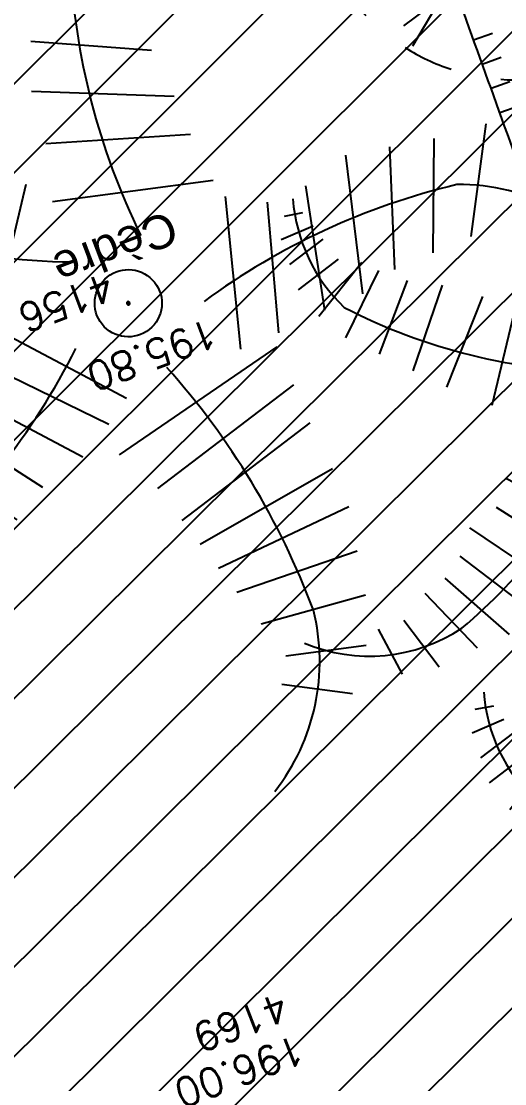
# Model space of a CAD drawing. Header units: centimetres. Extents: x 212517 to 243222, y -357108 to -330212.
# Drawn here: x 232532 to 233107, y -352116 to -350851 of the extents above; entities that cross this region are included whole.
import ezdxf
from ezdxf.enums import TextEntityAlignment as Align

# ---------------------------------------------------------------- set-up
doc = ezdxf.new("R2010")
doc.units = ezdxf.units.CM
doc.layers.get('0').update_dxf_attribs({"color": 252})
for name, color, linetype, plot in [('Fond topo - N', 252, 'Continuous', False), ('Fond topo - NCACHE', 252, 'Continuous', False), ('Fond topo - ZCACHE', 252, 'Continuous', False)]:
    doc.layers.add(name, color=color, linetype=linetype, plot=plot)
doc.layers.add('Fond topo - P', color=252, linetype='Continuous', lineweight=50)
for name, color, linetype in [('Fond topo - TAL', 252, 'Continuous'), ('Fond topo - TAL_HAC', 252, 'Continuous'), ('Fond topo - VEG', 252, 'Continuous'), ('Fond topo - VEG_TXT_ESSENCE', 252, 'Continuous'), ('Fond topo - Z_500', 252, 'Continuous'), ('prlm-VRD', 2, 'Continuous'), ('SA - EBC', 252, 'Continuous')]:
    doc.layers.add(name, color=color, linetype=linetype)
doc.styles.add('2000_ARIAL', font='arial.ttf', dxfattribs={"height": 0.400000006})
doc.styles.add('SIMPLEX', font='simplex_.ttf', dxfattribs={"height": 1.25})

# ---------------------------------------------------------------- blocks, each defined once
blk = doc.blocks.new('PTOPO')
at = {"layer": 'Fond topo - NCACHE', "style": 'SIMPLEX'}
blk.add_attdef('MAT', text='', height=0.34, dxfattribs=at).set_placement((0.09999999986030161, -0.09999999962747097), align=Align.TOP_LEFT)
at = {"layer": 'Fond topo - ZCACHE', "style": 'SIMPLEX'}
blk.add_attdef('ALT', (0.09999999986030161, 0.09999999962747097), '', height=0.34, dxfattribs=at)
blk = doc.blocks.new('VEG14')
at = {"ltscale": 2, "flags": 128}
for points in [[(0.5, 0, -1), (-0.5, 0, -1)], [(0.016, 0, -1), (-0.016, 0, -1)]]:
    blk.add_lwpolyline(points, format="xyb", close=True, dxfattribs=at)
blk = doc.blocks.new('RESINEUX')
at = {"ltscale": 2}
for p, q in [((-0.074169265, 0.428845282), (-0.014171327, 0.418845625)), ((-0.094168577, 0.388846656), (-0.024170983, 0.388846656)), ((-0.104168234, 0.338848375), (-0.014171327, 0.348848031)), ((-0.11416789, 0.298849749), (-0.014171327, 0.318849062)), ((-0.11416789, 0.258851124), (-0.004171670000000001, 0.288850093)), ((-0.104168234, 0.218852498), (0.015827643, 0.258851124)), ((0.325816989, 0.248851468), (0.345816302, 0.168854217)), ((0.365815615, 0.248851468), (0.365815615, 0.188853529)), ((0.285818364, 0.238851811), (0.325816989, 0.15885456)), ((0.395814584, 0.238851811), (0.395814584, 0.188853529)), ((0.425813553, 0.228852155), (0.415813896, 0.188853529)), ((-0.094168577, 0.178853873), (0.015827643, 0.218852499)), ((0.245819739, 0.218852498), (0.29581802, 0.138855248)), ((0.445812866, 0.208852842), (0.435813209, 0.188853529)), ((0.205821113, 0.198853186), (0.265819051, 0.108856279)), ((-0.094168577, 0.128855591), (0.035826955, 0.18885353)), ((0.165822488, 0.178853873), (0.225820426, 0.07885731)), ((-0.08416892100000001, 0.08885696600000001), (0.035826955, 0.148854904)), ((0.115824206, 0.148854904), (0.205821113, 0.038858684)), ((-0.074169264, 0.058857997), (0.05582626800000001, 0.118855935)), ((0.06582592400000001, 0.118855935), (0.155822831, 0.008859715)), ((-0.444156549, 0.058857997), (-0.394158268, 0.108856279)), ((-0.124167546, -0.091136848), (-0.11416789, 0.098856622)), ((-0.41415758, 0.018859372), (-0.374158955, 0.08885696600000001)), ((-0.374158955, -0.011139597), (-0.33416033, 0.08885696600000001)), ((-0.33416033, -0.03113891), (-0.294161704, 0.08885696600000001)), ((-0.294161704, -0.051138223), (-0.264162735, 0.08885696600000001)), ((-0.254163079, -0.06113787900000001), (-0.234163766, 0.08885696600000001)), ((-0.204164797, -0.071137536), (-0.204164797, 0.08885696600000001)), ((-0.164166172, -0.08113719200000001), (-0.164166172, 0.08885696600000001)), ((0.045826612, -0.14113513), (0.125823863, -0.001139941)), ((0.09582489300000001, -0.151134786), (0.175822144, -0.03113891)), ((0.135823519, -0.161134443), (0.225820426, -0.051138223)), ((-0.104168234, -0.06113787900000001), (0.025827299, -0.14113513)), ((0.185821801, -0.171134099), (0.265819051, -0.08113719200000001)), ((-0.11416789, -0.101136505), (-0.004171670000000001, -0.171134099)), ((-0.124167546, -0.151134786), (-0.014171327, -0.211132724)), ((-0.134167203, -0.191133412), (-0.014171327, -0.261131006)), ((-0.134167203, -0.231132037), (-0.034170639, -0.301129632)), ((-0.144166859, -0.271130662), (-0.054169952, -0.341128257)), ((-0.154166515, -0.311129288), (-0.074169264, -0.3911265390000001))]:
    blk.add_line(p, q, dxfattribs=at)
for centre, major_axis, ratio, start_param, end_param in [((0.125824658, 0.32584846), (-0.141416496, 0.141416496), 0.9999999999990478, 6.0187679254481, 7.001196311805126), ((0.626553274, 0.375004286), (0.495806787, 0.495806787), 0.9999999999992479, 2.407115294926716, 2.808261770600389), ((0.346817063, 0.020858942), (0.141416496, 0.141416496), 0.9999999999984862, 0.2082352305735228, 0.9403659464662355), ((0.6156107310000001, -0.413017298), (-0.494244527, 0.494244527), 0.9999999999994863, 5.940864207087385, 6.402329262634387), ((-0.271161699, 0.231851691), (-0.148487321, 0.148487321), 0.999999999999426, 1.039500649605982, 1.948537937165391), ((-0.132308309, 0.771717634), (0.5413446150000001, 0.5413446150000001), 0.999999999999071, 3.63264165587472, 4.003214602841574), ((0, 0), (-0.001131371, 0.001131371), 0.99999999997417, 3.926990817000156, 7.06858347058995), ((0, 0), (-0.001131371, 0.001131371), 0.99999999997417, 0.7853981634103633, 3.926990817000156), ((-0.091248273, -0.737988308), (0.495574425, 0.495574425), 0.9999999999996342, 0.1822567691657557, 0.5883250715815413), ((-0.744748968, -0.046828497), (-0.4953887950000001, 0.4953887950000001), 0.9999999999996526, 3.509030027783859, 3.906773112117224), ((-0.265161906, -0.212133051), (-0.141416496, 0.141416496), 0.9999999999999891, 2.259520706035595, 3.289317319450373)]:
    blk.add_ellipse(centre, major_axis=major_axis, ratio=ratio, start_param=start_param, end_param=end_param, dxfattribs=at)
blk = doc.blocks.new('VEG12A')
at = {"ltscale": 2}
for p, q in [((0.01815258799999997, 0.057406781), (0.100441039, 0.47293725)), ((0.05749608, 0.253444298), (0.145517598, 0.414706841)), ((0.037902722, 0.15845596), (-0.06593155700000003, 0.344147082)), ((-0.158788295, 0.086017079), (-0.245985314, 0.284587218)), ((0.04981112299999996, 0.033821695), (0.391570728, 0.285894318)), ((0.143890955, 0.107467204), (0.230033352, 0.253971609)), ((0.2917471699999999, 0.208620217), (0.392372872, 0.233301274)), ((-0.05229389700000003, 0.02983962500000001), (-0.383643778, 0.204631851)), ((-0.25001839, 0.135126714), (-0.3755999820000001, 0.091127132)), ((0.122915307, -0.02992704099999999), (0.317230371, 0.05540147100000001)), ((0.057557527, -0.01766878999999999), (0.411943876, -0.08413611500000001)), ((-0.05265807700000003, -0.029192154), (-0.412380265, -0.256628677)), ((-0.09359106700000003, -0.049762263), (-0.2956446150000001, -0.04653133200000001)), ((0.184132294, -0.04763066399999999), (0.323120213, -0.192805613)), ((0.01825986499999999, -0.057372749), (0.107637982, -0.4128258760000001)), ((-0.151821475, -0.09483882200000002), (-0.2999525240000001, -0.315936062)), ((0.02259491799999996, -0.07955337300000001), (0.001649748999999978, -0.36183712)), ((0.05371548199999998, -0.188497704), (0.197263789, -0.356749422))]:
    blk.add_line(p, q, dxfattribs=at)
for start, end in [(90, 103.8461539085843), (62.30769199853572, 76.15384597947835), (117.6923078993823, 131.5384619204946), (34.61538499867542, 48.46153799321151), (145.3846149358338, 159.2307690506909), (6.923076979206323, 20.76923090842763), (173.0769230068974, 186.9230769931026), (339.2307689837768, 353.0769230207937), (200.7692310571047, 214.6153850641662), (311.5384620067885, 325.3846150013246), (228.4615380795054, 242.3076921006177), (283.8461540205217, 297.6923080014643), (256.1538460914157, 270)]:
    blk.add_arc((0, 0), 0.496982058, start, end, dxfattribs=at)
blk = doc.blocks.new('A$C1F970F0F')
at = {"layer": 'SA - EBC'}
h = blk.add_hatch(dxfattribs=at)
h.set_pattern_fill('_USER', color=256, scale=74.99999999999999, angle=-325.7236014113932, style=0, pattern_type=0)
h.set_pattern_definition([(34.27639858860678, (-277130161.1279894, -473864756.7787022), (-42.238928459823, 61.97477650275113), [])])
edge = h.paths.add_edge_path()
edge.add_line((5801.470568619522, -3162.013069131843), (4083.559282644929, -3271.123614088357))
edge.add_line((4083.559282644929, -3271.123614088356), (4014.481307725509, -3717.332461968055))
edge.add_line((4014.48130772551, -3717.332461968055), (3135.517961824245, -3810.19300101904))
edge.add_line((3135.517961824245, -3810.19300101904), (2274.245008604417, -3693.648081323564))
edge.add_line((2274.245008604417, -3693.648081323564), (1554.636776175834, -3420.099318784944))
edge.add_arc((2508.775769578408, -2315.674454232369), 1459.498372788833, 157.1868533427094, 229.1754823893534, ccw=False)
edge.add_arc((1966.013830892235, -2087.371785851423), 870.6752834691503, 94.3015183869224, 157.1868533106914, ccw=False)
edge.add_line((1900.708697991695, -1219.149067345796), (2859.239020416566, -1223.495634912559))
edge.add_arc((3100.860739749298, 1265.329539486049), 2500.526305395239, 264.4549516394795, 302.9422754293212)
edge.add_arc((4209.331858878893, -445.3369775435177), 462.1229708170858, 302.9422754305585, 376.8336969250394)
edge.add_arc((2214.122706379954, -1049.006753214115), 2546.655714682971, 16.8336969158998, 38.14703645440247)
edge.add_arc((3041.32627014761, -399.2990096244524), 1494.806919462396, 38.14703657403813, 72.97328584086019)
edge.add_line((3479.031970107599, 1029.988031775616), (2182.437305702805, 1414.38613606858))
edge.add_line((2182.437305702805, 1414.38613606858), (1056.590900019184, 1822.819186472099))
edge.add_arc((1766.412018482452, 3779.442320525911), 2081.398594438606, 212.7495497786225, 250.0603089288685, ccw=False)
edge.add_line((15.86575126143373, 2653.472571668582), (-104.0907319930869, 3091.26353710603))
edge.add_line((-104.0907319930869, 3091.26353710603), (-169.6986146466322, 3639.54836895815))
edge.add_line((-169.6986146466322, 3639.548368958149), (-35.58090533515337, 6158.014854826562))
edge.add_arc((-194.3533792400212, 7143.826589584332), 998.5156357593988, 279.1493507374978, 373.962283499627)
edge.add_arc((2392.201579171132, 7786.918955579627), 1666.786287877102, 172.6269749467245, 193.9622835974407, ccw=False)
edge.add_arc((-45.50651600643437, 8102.354993671941), 791.2455775503726, -7.373025019439765, 16.43829965925021)
edge.add_line((713.3969204091394, 8326.263765657093), (486.7428317772967, 9142.81155059313))
edge.add_line((486.7428317772967, 9142.811550593131), (1338.845530021721, 9564.23852196786))
edge.add_line((1338.845530021721, 9564.23852196786), (1632.623584095551, 8945.24637913095))
edge.add_line((1632.623584095551, 8945.246379130947), (1394.029444699765, 8829.874494032001))
edge.add_line((1394.029444699765, 8829.874494032001), (1731.997733793977, 8131.230781666551))
edge.add_arc((1233.216649704336, 7889.945865525577), 554.0766919865823, -19.640967550384175, 25.815335324856676, ccw=False)
edge.add_line((1755.055695752756, 7703.706797235046), (1558.214479468655, 6807.520788570679))
edge.add_line((1558.214479468655, 6807.52078857068), (1570.021725572625, 6609.158708993335))
edge.add_line((1570.021725572625, 6609.158708993335), (1852.913141606868, 5734.125706863067))
edge.add_line((1852.913141606869, 5734.125706863067), (2726.748207475315, 4020.986816292172))
edge.add_line((2726.748207475315, 4020.986816292172), (3802.352916265851, 4004.947770972833))
edge.add_arc((8355.58168857983, 5950.706307988518), 4951.552134169374, 203.138762427905, 230.8301436200186)
edge.add_arc((13583.66465597079, 12367.85935474512), 13228.79229856088, 230.8301435441083, 233.1638398044412)
edge.add_line((5652.622255943647, 1780.153648245416), (4998.697813068342, 1820.441475819727))
edge.add_line((4998.697813068342, 1820.441475819727), (4863.841220233488, 767.0816613875431))
edge.add_line((4863.841220233488, 767.0816613875434), (5595.355488733695, 631.185878681516))
edge.add_line((5595.355488733695, 631.1858786815158), (5852.747939948536, -2020.707044821664))
edge.add_line((5852.747939948536, -2020.707044821665), (5881.394298709887, -2966.563612924887))
edge.add_line((5881.394298709887, -2966.563612924887), (5801.470568619523, -3162.013069131842))
at = {"layer": 'Fond topo - TAL', "ltscale": 2, "flags": 128}
blk.add_lwpolyline([(4363.292324803278, -3192.810845895487, -0.00182447519711596), (4296.383499356365, -2866.656186942717, -0.004093627037736285), (4268.285340846044, -2720.94870023568, -0.0001187648651680092), (4157.143474496993, -2117.29552576787, -0.004507894899441317), (4154.362568957866, -2101.364977120084, -0.001609595023341875), (4111.153456494228, -1834.613787809557, 0.0005642418226581465), (4062.755593042857, -1531.82033520029)], format="xyb", dxfattribs=at)
at = {"layer": 'Fond topo - TAL_HAC', "ltscale": 2}
for p, q in [((4077.346706752246, -1622.646890747049), (4101.044168765451, -1618.848167741642)), ((4082.196744845468, -1652.924602242557), (4105.895063538637, -1649.131227588317)), ((4087.039949071375, -1683.20340743905), (4110.739123310406, -1679.415381869078)), ((4091.876319529772, -1713.483304933615), (4115.576348119542, -1709.700628126794))]:
    blk.add_line(p, q, dxfattribs=at)
at = {"layer": 'Fond topo - P', "ltscale": 2}
ref = blk.add_blockref('PTOPO', (3615.387815811137, -1854.266684506988), dxfattribs=dict(at, xscale=99.99999999999994, yscale=99.99999999999994, zscale=99.99999999999994, rotation=190.0656205306617))
ref.add_attrib('MAT', '4156', dxfattribs={"layer": 'Fond topo - N', "color": 0, "ltscale": 2, "height": 33.99999999999999, "rotation": 190.0656204987762, "style": 'SIMPLEX'}).set_placement((3603.793974002114, -1846.168361760961), align=Align.TOP_LEFT)
ref.add_attrib('ALT', '195.80', (3707.765300683208, -1889.279050362536), dxfattribs={"layer": 'Fond topo - Z_500', "color": 0, "ltscale": 2, "height": 33.99999999999999, "rotation": 190.0656204987762, "style": 'SIMPLEX'})
ref = blk.add_blockref('PTOPO', (3659.457984539029, -2735.218823696644), dxfattribs=dict(at, xscale=99.99999999999994, yscale=99.99999999999994, zscale=99.99999999999994, rotation=190.0656205306617))
ref.add_attrib('MAT', '4169', dxfattribs={"layer": 'Fond topo - N', "color": 0, "ltscale": 2, "height": 33.99999999999999, "rotation": 190.0656204987762, "style": 'SIMPLEX'}).set_placement((3647.864142707129, -2727.120500946285), align=Align.TOP_LEFT)
ref.add_attrib('ALT', '196.00', (3651.359661815879, -2746.81266551), dxfattribs={"layer": 'Fond topo - Z_500', "color": 0, "ltscale": 2, "height": 33.99999999999999, "rotation": 190.0656204987762, "style": 'SIMPLEX'})
at = {"layer": 'Fond topo - VEG', "ltscale": 2, "zscale": 99.99999999999997}
for name, p, xscale, yscale, rotation in [('RESINEUX', (3615.387815811137, -1854.266684506988), 1196.73373607391, 1196.73373607391, 116.6488402594871), ('VEG12A', (4166.18206192523, -1433.561313235839), 503.1999999999997, 503.1999999999997, 192.432705982593), ('RESINEUX', (4202.822529923456, -2090.896915756813), 997.2781133949251, 997.2781133949251, 116.6488402594871), ('VEG14', (3615.387815811137, -1854.266684506988), 80, 80, 207.8417380991697), ('RESINEUX', (4316.669124202617, -2710.066336916595), 997.2781133949251, 997.2781133949251, 116.6488402594871)]:
    blk.add_blockref(name, p, dxfattribs=dict(at, xscale=xscale, yscale=yscale, rotation=rotation))
at = {"layer": 'Fond topo - VEG_TXT_ESSENCE', "style": '2000_ARIAL'}
blk.add_text('Cèdre', height=39.99999999999999, rotation=190.0656205035111, dxfattribs=at).set_placement((3683.809982833881, -1754.492250880669))

msp = doc.modelspace()

# ---------------------------------------------------------------- block references
at = {"layer": 'prlm-VRD', "rotation": 10.72360141139323}
msp.add_blockref('A$C1F970F0F', (228762.2467792132, -350037.5300254133), dxfattribs=at)

doc.saveas('drawing.dxf')
